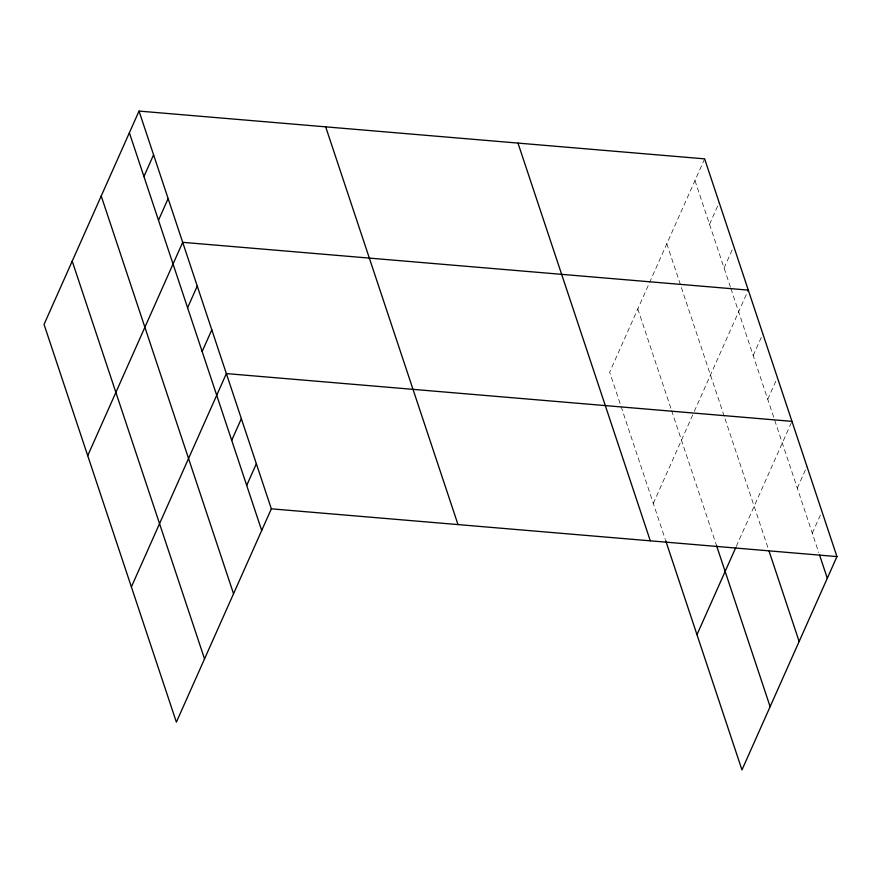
<?xml version="1.0" encoding="UTF-8"?>
<svg xmlns="http://www.w3.org/2000/svg" width="881" height="881" viewBox="0 0 881 881"><rect width="100%" height="100%" fill="white"/><g stroke="black" fill="none" stroke-linecap="round" stroke-linejoin="round"><path stroke-width="0.66" stroke-dasharray="4.41 3.3" d="M704.624 158.855L609.652 372.178L665.298 539.469M709.524 224.292L719.182 202.608M724.083 268.044L733.201 247.561M653.317 503.436L693.743 412.627M694.305 411.372L748.288 290.113M753.2 355.539L762.847 333.866M767.747 399.291L777.405 377.608M736.296 546.385L791.964 421.36M797.305 488.118L806.952 466.445M812.304 533.192L821.422 512.72M694.977 180.539L730.503 287.338M730.933 288.627L818.724 552.519M666.818 243.784L680.517 284.959M681.376 287.536L724.182 416.206M725.041 418.783L769.146 551.363M637.811 308.945L671.201 409.313M671.63 410.601L716.572 545.713"/><path stroke-width="1.32" d="M139.033 111.083L44.05 324.406L176.376 722.145L271.348 508.822L139.033 111.083L704.624 158.855L836.95 556.594L741.967 769.917L665.728 540.747M143.933 176.508L153.58 154.836M158.492 220.261L168.139 198.588M87.715 455.664L182.697 242.33L748.288 290.113M187.598 307.766L197.245 286.083M202.156 351.519L211.803 329.835M131.379 586.911L226.362 373.588L791.964 421.36M231.703 440.346L241.361 418.662M246.702 485.42L256.36 463.736M696.981 634.683L735.745 547.641M271.348 508.822L836.95 556.594M819.583 555.085L827.303 578.277M769.146 551.363L799.144 641.511M716.572 545.713L770.126 706.672M517.984 143.096L650.299 540.824M325.673 126.853L457.999 524.58M129.375 132.767L261.701 530.494M101.216 196L233.542 593.739M72.209 261.161L204.535 658.9"/></g></svg>
